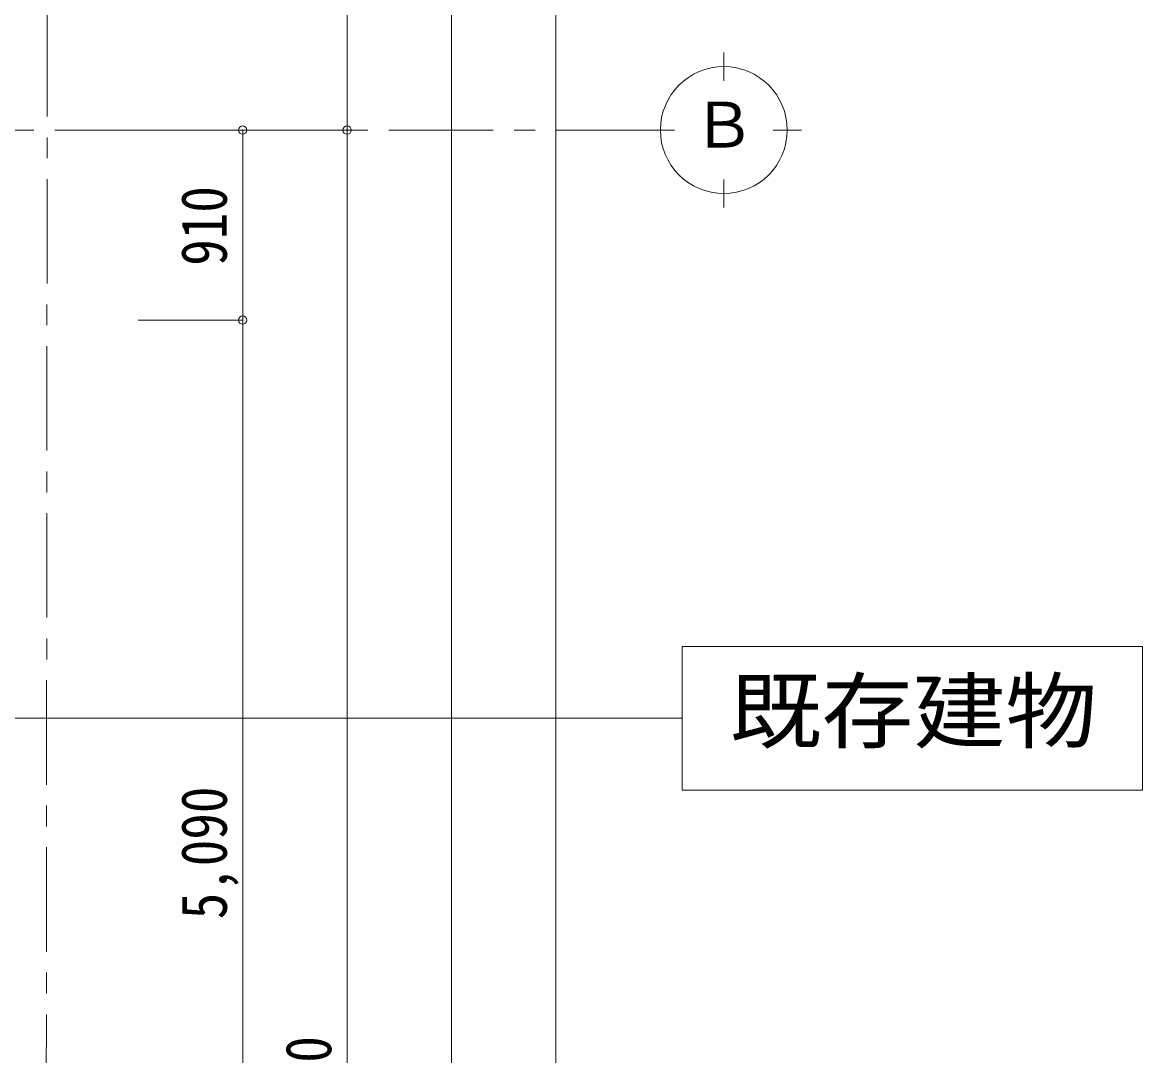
# Model space of a CAD drawing. Units: millimetres at full size; details may follow other scales. Extents: x -443943 to 462275, y -43546 to 79452.
# Drawn here: x -207818 to -202455, y 2177 to 7125 of the extents above; entities that cross this region are included whole.
import ezdxf
from ezdxf.enums import TextEntityAlignment as Align

# ---------------------------------------------------------------- set-up
doc = ezdxf.new("R2010")
doc.units = ezdxf.units.MM
doc.header["$LTSCALE"] = 100
doc.header["$PDMODE"] = 32
doc.header["$PDSIZE"] = 40
doc.linetypes.add('CHAIN1', pattern=[8, 5, -1, 1, -1])
doc.layers.add('4-1_通り芯', color=4, linetype='Continuous', lineweight=9)
doc.styles.add('ＭＳ ゴシック', font='')
doc.styles.get('ＭＳ ゴシック').set_extended_font_data('MS Gothic')

msp = doc.modelspace()

# ---------------------------------------------------------------- linework, layer by layer
at = {"layer": '4-1_通り芯', "linetype": 'CHAIN1'}
for p, q in [((-207695.3, 11974.1), (-207711.8, -6963.1)), ((-204763.7, 6609.1), (-216994.2, 6609.1))]:
    msp.add_line(p, q, dxfattribs=at)
at = {"layer": '4-1_通り芯', "color": 7, "lineweight": 15}
for p, q in [((-205263.7, -6963.1), (-205263.7, 11974.1)), ((-205763.7, 9609.1), (-205763.7, -6100.9)), ((-206263.7, -6100.9), (-206263.7, 8619.1)), ((-204460, 6845.3), (-204460, 6980.3)), ((-207263.7, 6609.1), (-206263.7, 6609.1)), ((-206763.7, 6609.1), (-206763.7, -2690.9)), ((-204831.2, 6609.1), (-204696.2, 6609.1)), ((-204223.7, 6609.1), (-204088.7, 6609.1)), ((-204460, 6237.8), (-204460, 6372.8)), ((-206763.7, 5699.1), (-207263.7, 5699.1))]:
    msp.add_line(p, q, dxfattribs=at)
at = {"layer": '4-1_通り芯', "color": 2, "lineweight": 15}
msp.add_line((-209348.7, 3792.1), (-204660, 3792.1), dxfattribs=at)
msp.add_lwpolyline([(-204660, 4136.4), (-202454.9, 4136.4), (-202454.9, 3447.8), (-204660, 3447.8)], close=True, dxfattribs=at)
at = {"layer": '4-1_通り芯', "color": 7, "lineweight": 15}
msp.add_circle((-204460, 6609.1), 303.8, dxfattribs=at)
at = {"layer": '4-1_通り芯', "color": 7}
for p in [(-206763.7, 6609.1), (-206263.7, 6609.1), (-206763.7, 5699.1)]:
    msp.add_point(p, dxfattribs=at)

# ---------------------------------------------------------------- texts
at = {"layer": '4-1_通り芯', "color": 7, "style": 'ＭＳ ゴシック'}
msp.add_text('Ｂ', height=219.9, dxfattribs=at).set_placement((-204610, 6459.1), align=Align.BOTTOM_LEFT)
at = {"layer": '4-1_通り芯', "color": 7, "style": 'ＭＳ ゴシック', "width": 0.85}
for s, p in [('910', (-206773.7, 5959.1)), ('5,090', (-206773.7, 2829.3)), ('9,300', (-206273.7, 1634.1))]:
    msp.add_text(s, height=219.9, rotation=90, dxfattribs=at).set_placement(p, align=Align.BOTTOM_LEFT)
at = {"layer": '4-1_通り芯', "color": 2, "style": 'ＭＳ ゴシック', "width": 1.1}
msp.add_text('既存建物', height=293.3, dxfattribs=at).set_placement((-204432.5, 3592.1), align=Align.BOTTOM_LEFT)

doc.saveas('drawing.dxf')
